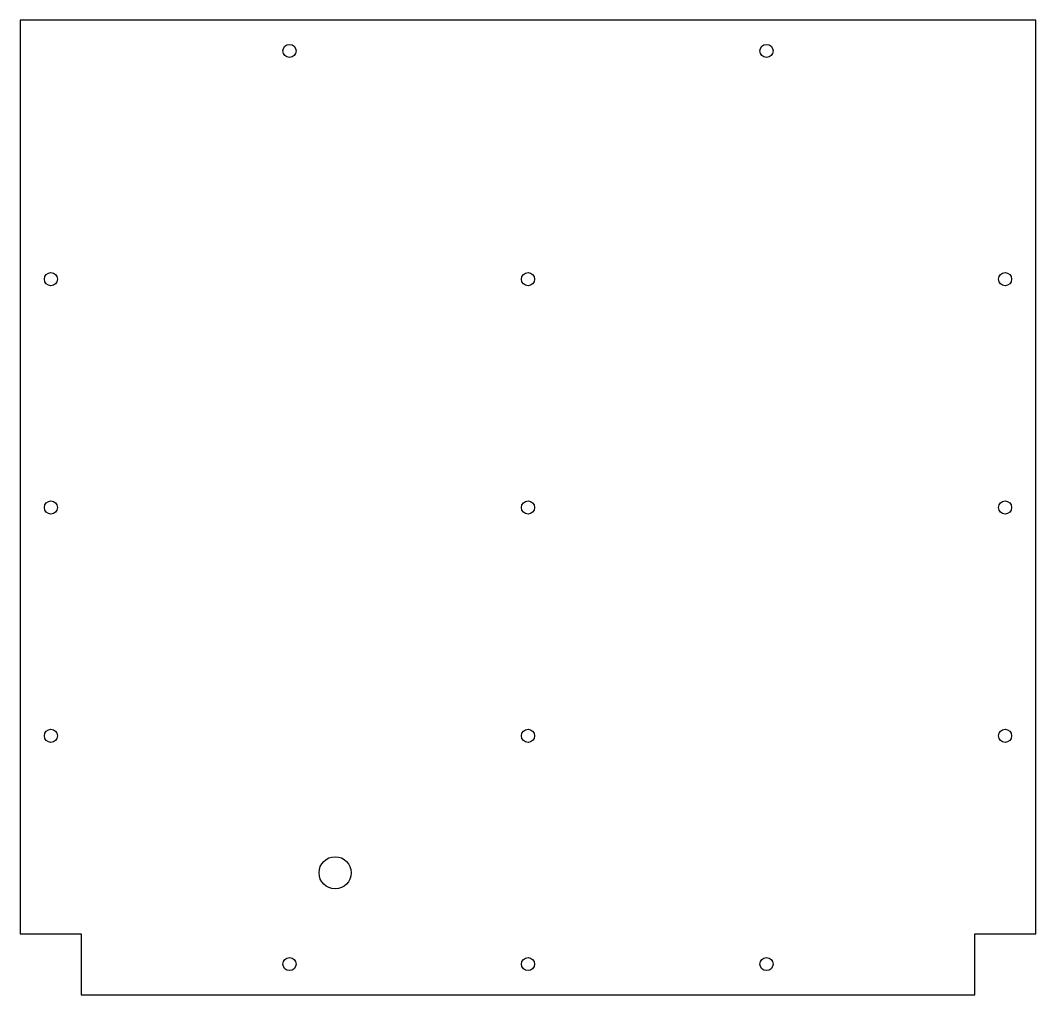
# Model space of a CAD drawing. Header units: millimetres. Extents: x -250 to 250, y -240 to 240.
import ezdxf

# ---------------------------------------------------------------- set-up
doc = ezdxf.new("R2010")
doc.units = ezdxf.units.MM
doc.layers.add('CUTOUTS', color=1, linetype='CONTINUOUS')
doc.layers.add('PERIMETER', color=5, linetype='CONTINUOUS')

msp = doc.modelspace()

# ---------------------------------------------------------------- linework, layer by layer
at = {"layer": 'CUTOUTS'}
for centre, radius in [((-117.5, 225), 3.225), ((117.5, 225), 3.225), ((-235, 112.5), 3.225), ((0, 112.5), 3.225), ((235, 112.5), 3.225), ((-235, 0), 3.225), ((0, 0), 3.225), ((235, 0), 3.225), ((-235, -112.5), 3.225), ((0, -112.5), 3.225), ((235, -112.5), 3.225), ((-95, -180), 7.925), ((-117.5, -225), 3.225), ((0, -225), 3.225), ((117.5, -225), 3.225)]:
    msp.add_circle(centre, radius, dxfattribs=at)
at = {"layer": 'PERIMETER'}
for p, q in [((250.075, 240.075), (-250.075, 240.075)), ((-250.075, 240.075), (-250.075, -210.075)), ((250.075, -210.075), (250.075, 240.075)), ((-250.075, -210.075), (-220.075, -210.075)), ((-220.075, -210.075), (-220.075, -240.075)), ((220.075, -240.075), (220.075, -210.075)), ((220.075, -210.075), (250.075, -210.075)), ((-220.075, -240.075), (220.075, -240.075))]:
    msp.add_line(p, q, dxfattribs=at)

doc.saveas('drawing.dxf')
